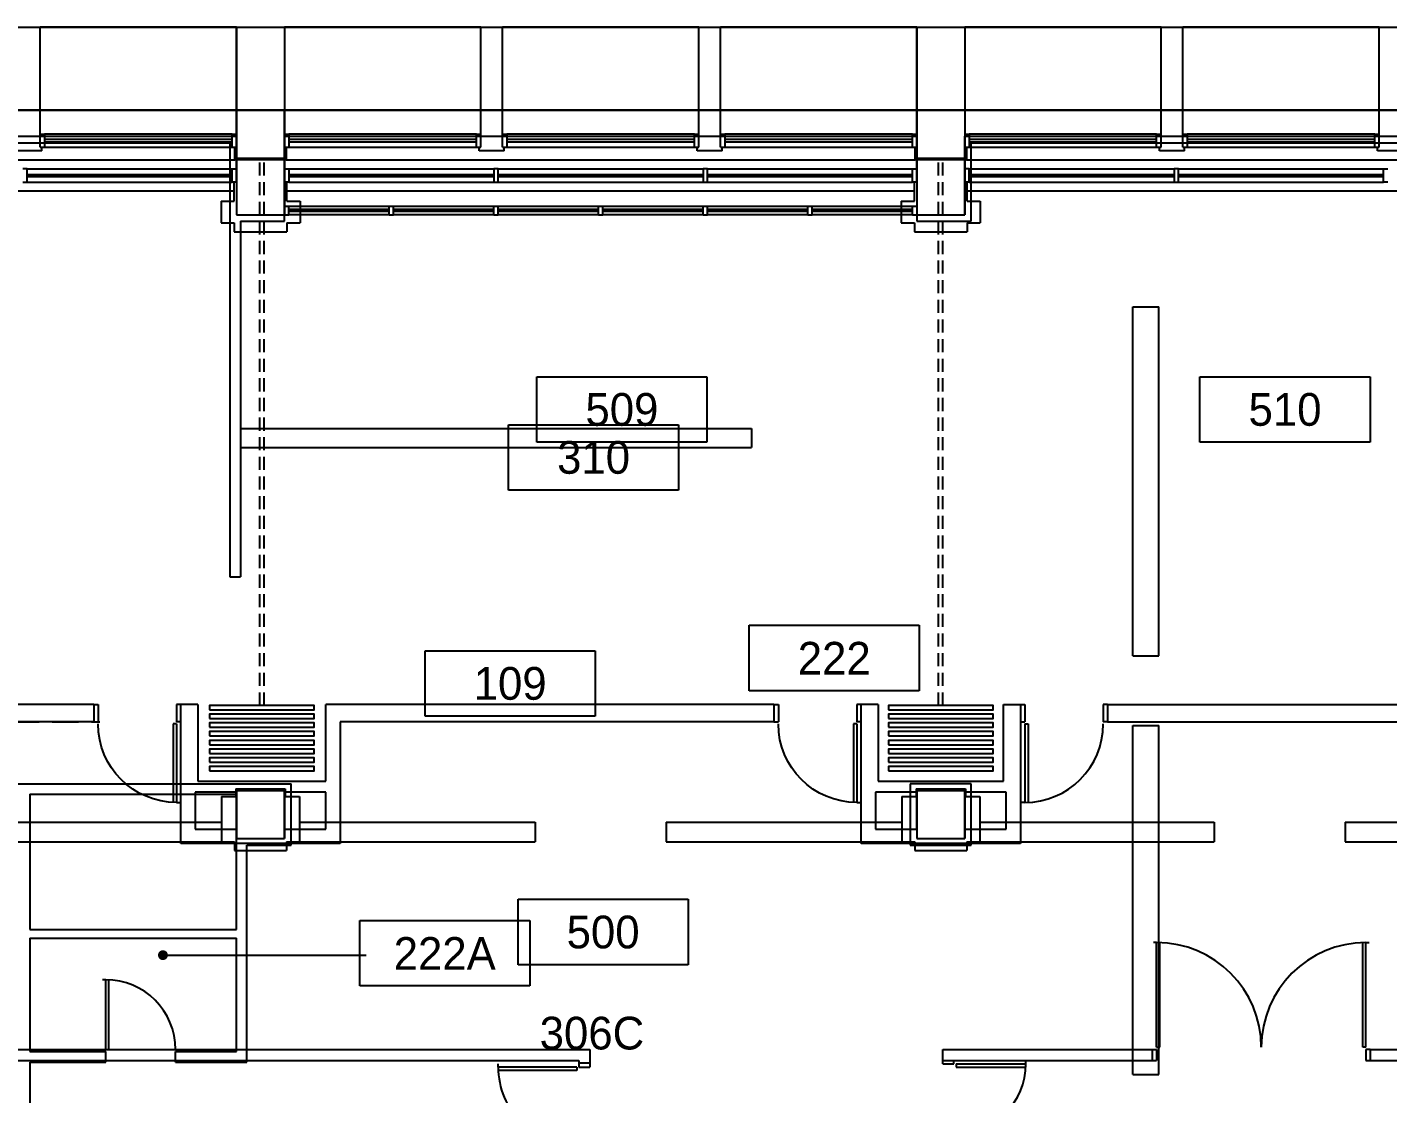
# Model space of a CAD drawing. Header units: inches. Extents: x -219 to 4035, y -10 to 4981.
# Drawn here: x 1685 to 2309, y 4491 to 4981 of the extents above; entities that cross this region are included whole.
import ezdxf
from ezdxf.enums import TextEntityAlignment as Align

# ---------------------------------------------------------------- set-up
doc = ezdxf.new("R2010")
doc.units = ezdxf.units.IN
doc.header["$LTSCALE"] = 48
doc.header["$MEASUREMENT"] = 0
doc.linetypes.add('HIDDEN', pattern=[0.375, 0.25, -0.125])
doc.linetypes.add('HIDDEN2', pattern=[0.1875, 0.125, -0.0625])
doc.layers.get('0').update_dxf_attribs({"color": 13, "linetype": 'CONTINUOUS'})
for name, color, linetype in [('F1-BLDG1', 7, 'CONTINUOUS'), ('F1-RMNOS', 3, 'CONTINUOUS'), ('F2-BLDG1', 7, 'CONTINUOUS'), ('F2-BLDG3', 161, 'CONTINUOUS'), ('F2-BLDG4', 2, 'CONTINUOUS'), ('F2-DOOR1', 3, 'CONTINUOUS'), ('F2-RMNOS', 3, 'CONTINUOUS'), ('F2-WINDOW1', 1, 'CONTINUOUS'), ('F2-WINDOW2', 4, 'CONTINUOUS'), ('F3-BLDG1', 7, 'CONTINUOUS'), ('F3-BLDG3', 161, 'CONTINUOUS'), ('F3-BLDG4', 2, 'CONTINUOUS'), ('F3-RMNOS', 3, 'CONTINUOUS'), ('F3-WINDOW1', 1, 'CONTINUOUS'), ('F3-WINDOW2', 4, 'CONTINUOUS'), ('F4-BLDG3', 161, 'CONTINUOUS'), ('F5-BLDG1', 7, 'CONTINUOUS'), ('F5-BLDG2', 2, 'HIDDEN'), ('F5-BLDG3', 161, 'CONTINUOUS'), ('F5-BLDG4', 2, 'CONTINUOUS'), ('F5-DOOR1', 3, 'CONTINUOUS'), ('F5-DOOR2', 61, 'HIDDEN2'), ('F5-DOORJMB', 32, 'CONTINUOUS'), ('F5-RMNOS', 3, 'CONTINUOUS'), ('F5-WINDOW1', 1, 'CONTINUOUS'), ('F5-WINDOW2', 4, 'CONTINUOUS'), ('F6-BLDG3', 161, 'CONTINUOUS')]:
    doc.layers.add(name, color=color, linetype=linetype)
for name, color, linetype, plot in [('F1-COLUMN1', 8, 'CONTINUOUS', False), ('F2-COLUMN1', 8, 'CONTINUOUS', False), ('F3-COLUMN1', 8, 'CONTINUOUS', False), ('F5-COLUMN1', 8, 'CONTINUOUS', False)]:
    doc.layers.add(name, color=color, linetype=linetype, plot=plot)
doc.styles.add('ORIG-RMNOS', font='noting.shx')
doc.styles.add('RMNOS', font='noting.shx')

# ---------------------------------------------------------------- blocks, each defined once
blk = doc.blocks.new('L-34C1')
for p, q in [((-11, 11), (11, 11)), ((-11, 11), (-11, -11)), ((11, 11), (11, -11)), ((-11, -11), (11, -11))]:
    blk.add_line(p, q)
blk = doc.blocks.new('L-34C2')
for p, q in [((-11, 11), (11, 11)), ((-11, 11), (-11, -37)), ((11, 11), (11, -37)), ((-11, -37), (11, -37))]:
    blk.add_line(p, q)
blk = doc.blocks.new('ADR-32L')
for p, q in [((0, 33), (-1.5, 33)), ((0, 1), (0, 33)), ((1.5, 1), (1.5, 32.96)), ((0, 1), (1.5, 1))]:
    blk.add_line(p, q)
blk.add_arc((0, 1), 32, 0, 90)
blk = doc.blocks.new('ADR-48DL')
for p, q in [((0, 49), (-1.5, 49)), ((0, 1), (0, 49)), ((1.5, 1), (1.5, 48.98)), ((94.5, 1), (94.5, 48.98)), ((96, 1), (96, 49)), ((96, 49), (97.5, 49)), ((0, 1), (1.5, 1)), ((96, 1), (94.5, 1))]:
    blk.add_line(p, q)
for centre, start, end in [((0, 1), 0, 90), ((96, 1), 90, 180)]:
    blk.add_arc(centre, 48, start, end)
blk = doc.blocks.new('ADR-36R')
for p, q in [((-1.5, 1), (-1.5, 36.97)), ((0, 1), (0, 37)), ((0, 37), (1.5, 37)), ((0, 1), (-1.5, 1))]:
    blk.add_line(p, q)
blk.add_arc((0, 1), 36, 90, 180)
blk = doc.blocks.new('L12C31')
for p, q in [((-49, 11), (11, 11)), ((-49, -11), (-49, 11)), ((11, -11), (11, 11)), ((-49, -11), (11, -11))]:
    blk.add_line(p, q)
blk = doc.blocks.new('rmnos')
at = {"color": 11}
for p, q in [((-0.40625, 0.15625), (0.40625, 0.15625)), ((-0.40625, -0.15625), (-0.40625, 0.15625)), ((0.40625, 0.15625), (0.40625, -0.15625)), ((0.40625, -0.15625), (-0.40625, -0.15625))]:
    blk.add_line(p, q, dxfattribs=at)
at = {"color": 9, "style": 'ORIG-RMNOS'}
blk.add_attdef('ROOM', text='', height=0.15625, dxfattribs=at).set_placement((0, 0), align=Align.MIDDLE)
blk = doc.blocks.new('RMNOS-1')
at = {"color": 9, "style": 'RMNOS'}
blk.add_attdef('ROOM', text='', height=0.1562, dxfattribs=at).set_placement((0, 0), align=Align.MIDDLE)

msp = doc.modelspace()

# ---------------------------------------------------------------- linework, layer by layer
at = {"layer": 'F1-BLDG1'}
for p, q in [((2739, 4942.5), (1157, 4942.5)), ((1491, 4930.5), (1781, 4930.5)), ((1781, 4930.5), (1781, 4894.5)), ((1803, 4894.5), (1803, 4930.5)), ((1803, 4930.5), (2093, 4930.5)), ((2093, 4930.5), (2093, 4894.5)), ((2115, 4894.5), (2115, 4930.5)), ((2115, 4930.5), (2405, 4930.5)), ((1781, 4894.5), (1803, 4894.5)), ((2093, 4894.5), (2115, 4894.5)), ((1781, 4630.5), (1781, 4608.5)), ((1803, 4630.5), (1781, 4630.5)), ((1803, 4608.5), (1803, 4630.5)), ((2093, 4630.5), (2093, 4608.5)), ((2115, 4630.5), (2093, 4630.5)), ((2115, 4608.5), (2115, 4630.5)), ((1781, 4608.5), (1803, 4608.5)), ((2093, 4608.5), (2115, 4608.5))]:
    msp.add_line(p, q, dxfattribs=at)
at = {"layer": 'F2-BLDG1'}
for p, q in [((1803, 4942.5), (1157, 4942.5)), ((1803, 4898.5), (1803, 4942.5)), ((2093, 4942.5), (2093, 4898.5)), ((2739, 4942.5), (2093, 4942.5)), ((1494, 4927.5), (1778, 4927.5)), ((1778, 4927.5), (1778, 4728.5)), ((2118, 4927.5), (2402, 4927.5)), ((2118, 4891.5), (2118, 4927.5)), ((1803, 4898.5), (1805, 4898.5)), ((1805, 4894.5), (1805, 4898.5)), ((2091, 4894.5), (2091, 4898.5)), ((2091, 4898.5), (2093, 4898.5)), ((1803, 4894.5), (1805, 4894.5)), ((1803, 4891.5), (1803, 4894.5)), ((2091, 4894.5), (2093, 4894.5)), ((2093, 4894.5), (2093, 4891.5)), ((1782.75, 4891.5), (1782.75, 4728.5)), ((1782.75, 4891.5), (1803, 4891.5)), ((2093, 4891.5), (2118, 4891.5)), ((1778, 4728.5), (1782.75, 4728.5)), ((1294.75, 4633.5), (1806, 4633.5)), ((1806, 4605.5), (1806, 4633.5)), ((2118, 4633.5), (2090, 4633.5)), ((2090, 4633.5), (2090, 4605.5)), ((2118, 4605.5), (2118, 4633.5)), ((1785.75, 4506), (1785.75, 4605.5)), ((1785.75, 4605.5), (1806, 4605.5)), ((2090, 4605.5), (2118, 4605.5)), ((1686.25, 4562.75), (1686.25, 4510.75)), ((1686.25, 4562.75), (1781, 4562.75)), ((1781, 4510.75), (1781, 4562.75)), ((1686.25, 4510.75), (1721, 4510.75)), ((1686.25, 4506), (1686.25, 4166)), ((1686.25, 4506), (1721, 4506)), ((1721, 4506), (1721, 4510.75)), ((1753, 4510.75), (1781, 4510.75)), ((1753, 4506), (1753, 4510.75)), ((1753, 4506), (1785.75, 4506))]:
    msp.add_line(p, q, dxfattribs=at)
at = {"layer": 'F2-BLDG3'}
for p, q in [((1686.25, 4628.75), (1781, 4628.75)), ((1686.25, 4628.75), (1686.25, 4566.75)), ((1781, 4566.75), (1781, 4628.75)), ((1686.25, 4566.75), (1781, 4566.75))]:
    msp.add_line(p, q, dxfattribs=at)
at = {"layer": 'F2-BLDG4'}
for p, q in [((2192, 4692.25), (2192, 4852.25)), ((2192, 4852.25), (2204, 4852.25)), ((2204, 4692.25), (2204, 4852.25)), ((1782.75, 4796.5), (2017.25, 4796.5)), ((2017.25, 4796.5), (2017.25, 4787.75)), ((1782.75, 4787.75), (2017.25, 4787.75)), ((2192, 4692.25), (2204, 4692.25)), ((2192, 4500.25), (2192, 4660.25)), ((2192, 4660.25), (2204, 4660.25)), ((2204, 4500.25), (2204, 4660.25)), ((2192, 4500.25), (2204, 4500.25))]:
    msp.add_line(p, q, dxfattribs=at)
at = {"layer": 'F2-RMNOS', "color": 4}
for p, q in [((1745, 4555), (1757, 4555)), ((1757, 4555), (1825.5, 4555)), ((1825.5, 4555), (1840.5, 4555))]:
    msp.add_line(p, q, dxfattribs=at)
at = {"layer": 'F2-RMNOS', "color": 4, "const_width": 2.25}
msp.add_lwpolyline([(1748.38, 4555, 1), (1746.13, 4555, 1)], format="xyb", close=True, dxfattribs=at)
at = {"layer": 'F2-WINDOW1'}
for p, q in [((1805, 4898.5), (1851, 4898.5)), ((1853, 4898.5), (1899, 4898.5)), ((1901, 4898.5), (1947, 4898.5)), ((1949, 4898.5), (1995, 4898.5)), ((1997, 4898.5), (2043, 4898.5)), ((2045, 4898.5), (2091, 4898.5)), ((1805, 4897), (1851, 4897)), ((1851, 4896), (1805, 4896)), ((1851, 4894.5), (1805, 4894.5)), ((1853, 4897), (1899, 4897)), ((1899, 4896), (1853, 4896)), ((1899, 4894.5), (1853, 4894.5)), ((1901, 4897), (1947, 4897)), ((1947, 4896), (1901, 4896)), ((1947, 4894.5), (1901, 4894.5)), ((1949, 4897), (1995, 4897)), ((1995, 4896), (1949, 4896)), ((1995, 4894.5), (1949, 4894.5)), ((1997, 4897), (2043, 4897)), ((2043, 4896), (1997, 4896)), ((2043, 4894.5), (1997, 4894.5)), ((2045, 4897), (2091, 4897)), ((2091, 4896), (2045, 4896)), ((2091, 4894.5), (2045, 4894.5))]:
    msp.add_line(p, q, dxfattribs=at)
at = {"layer": 'F2-WINDOW2'}
for p, q in [((1851, 4898.5), (1853, 4898.5)), ((1851, 4894.5), (1851, 4898.5)), ((1853, 4894.5), (1853, 4898.5)), ((1899, 4894.5), (1899, 4898.5)), ((1899, 4898.5), (1901, 4898.5)), ((1901, 4894.5), (1901, 4898.5)), ((1947, 4894.5), (1947, 4898.5)), ((1947, 4898.5), (1949, 4898.5)), ((1949, 4894.5), (1949, 4898.5)), ((1995, 4894.5), (1995, 4898.5)), ((1995, 4898.5), (1997, 4898.5)), ((1997, 4894.5), (1997, 4898.5)), ((2043, 4894.5), (2043, 4898.5)), ((2043, 4898.5), (2045, 4898.5)), ((2045, 4894.5), (2045, 4898.5)), ((1851, 4894.5), (1853, 4894.5)), ((1899, 4894.5), (1901, 4894.5)), ((1947, 4894.5), (1949, 4894.5)), ((1995, 4894.5), (1997, 4894.5)), ((2043, 4894.5), (2045, 4894.5))]:
    msp.add_line(p, q, dxfattribs=at)
at = {"layer": 'F3-BLDG1'}
for p, q in [((1781, 4942.5), (1803, 4942.5)), ((1781, 4909.5), (1781, 4942.5)), ((1803, 4942.5), (1803, 4909.5)), ((2093, 4942.5), (2115, 4942.5)), ((2093, 4909.5), (2093, 4942.5)), ((2115, 4942.5), (2115, 4909.5)), ((1781, 4909.5), (1779.88, 4909.5)), ((1779.88, 4900.75), (1779.88, 4909.5)), ((1804.13, 4909.5), (1803, 4909.5)), ((1804.13, 4900.75), (1804.13, 4909.5)), ((2093, 4909.5), (2091.88, 4909.5)), ((2091.88, 4900.75), (2091.88, 4909.5)), ((2116.13, 4909.5), (2115, 4909.5)), ((2116.13, 4900.75), (2116.13, 4909.5)), ((1773.88, 4900.75), (1779.88, 4900.75)), ((1773.88, 4900.75), (1773.88, 4890.75)), ((1804.13, 4900.75), (1810.13, 4900.75)), ((1810.13, 4900.75), (1810.13, 4890.75)), ((2085.88, 4900.75), (2085.88, 4890.75)), ((2085.88, 4900.75), (2091.88, 4900.75)), ((2116.13, 4900.75), (2122.13, 4900.75)), ((2122.13, 4900.75), (2122.13, 4890.75)), ((1773.88, 4890.75), (1779.88, 4890.75)), ((1779.88, 4890.75), (1779.88, 4886.75)), ((1779.88, 4886.75), (1804.13, 4886.75)), ((1804.13, 4890.75), (1804.13, 4886.75)), ((1804.13, 4890.75), (1810.13, 4890.75)), ((2085.88, 4890.75), (2091.88, 4890.75)), ((2091.88, 4890.75), (2091.88, 4886.75)), ((2091.88, 4886.75), (2116.13, 4886.75)), ((2116.13, 4890.75), (2116.13, 4886.75)), ((2116.13, 4890.75), (2122.13, 4890.75)), ((1780.63, 4631.25), (1803.38, 4631.25)), ((1780.63, 4631.25), (1780.63, 4627.75)), ((1803.38, 4631.25), (1803.38, 4627.75)), ((2092.63, 4631.25), (2115.38, 4631.25)), ((2092.63, 4631.25), (2092.63, 4627.75)), ((2115.38, 4631.25), (2115.38, 4627.75)), ((1774.13, 4627.75), (1780.63, 4627.75)), ((1774.13, 4627.75), (1774.13, 4607)), ((1803.38, 4627.75), (1809.88, 4627.75)), ((1809.88, 4627.75), (1809.88, 4607)), ((2086.13, 4627.75), (2092.63, 4627.75)), ((2086.13, 4627.75), (2086.13, 4607)), ((2115.38, 4627.75), (2121.88, 4627.75)), ((2121.88, 4627.75), (2121.88, 4607)), ((1774.13, 4607), (1780.13, 4607)), ((1780.13, 4607), (1780.13, 4603)), ((1803.88, 4607), (1803.88, 4603)), ((1803.88, 4607), (1809.88, 4607)), ((2086.13, 4607), (2092.13, 4607)), ((2092.13, 4607), (2092.13, 4603)), ((2115.88, 4607), (2121.88, 4607)), ((2115.88, 4607), (2115.88, 4603)), ((1780.13, 4603), (1803.88, 4603)), ((2092.13, 4603), (2115.88, 4603))]:
    msp.add_line(p, q, dxfattribs=at)
at = {"layer": 'F3-BLDG3'}
for p, q in [((1666.56, 4616), (1774.13, 4616)), ((1809.88, 4616), (1918, 4616)), ((1918, 4616), (1918, 4607)), ((1978, 4616), (1978, 4607)), ((1978, 4616), (2086.13, 4616)), ((2121.88, 4616), (2229.44, 4616)), ((2229.44, 4616), (2229.44, 4607)), ((2289.44, 4616), (2289.44, 4607)), ((2289.44, 4616), (2397, 4616)), ((1666.56, 4607), (1774.13, 4607)), ((1809.88, 4607), (1918, 4607)), ((1978, 4607), (2086.13, 4607)), ((2121.88, 4607), (2229.44, 4607)), ((2289.44, 4607), (2397, 4607))]:
    msp.add_line(p, q, dxfattribs=at)
at = {"layer": 'F3-BLDG4'}
for p, q in [((1491, 4942.5), (1781, 4942.5)), ((1803, 4942.5), (2093, 4942.5)), ((2115, 4942.5), (2405, 4942.5)), ((1492.88, 4905.5), (1779.88, 4905.5)), ((1804.13, 4905.5), (2091.88, 4905.5)), ((2116.13, 4905.5), (2403.12, 4905.5))]:
    msp.add_line(p, q, dxfattribs=at)
at = {"layer": 'F3-WINDOW1'}
for p, q in [((1685.01, 4915.5), (1779.01, 4915.5)), ((1685.01, 4913), (1779.01, 4913)), ((1685.01, 4912), (1779.01, 4912)), ((1804.99, 4915.5), (1898.99, 4915.5)), ((1804.99, 4913), (1898.99, 4913)), ((1804.99, 4912), (1898.99, 4912)), ((1900.99, 4915.5), (1994.99, 4915.5)), ((1900.99, 4913), (1994.99, 4913)), ((1900.99, 4912), (1994.99, 4912)), ((1996.99, 4915.5), (2090.99, 4915.5)), ((1996.99, 4913), (2090.99, 4913)), ((1996.99, 4912), (2090.99, 4912)), ((2117.01, 4915.5), (2211.01, 4915.5)), ((2117.01, 4913), (2211.01, 4913)), ((2117.01, 4912), (2211.01, 4912)), ((2213.01, 4915.5), (2307.01, 4915.5)), ((2213.01, 4913), (2307.01, 4913)), ((2213.01, 4912), (2307.01, 4912)), ((1685.01, 4909.5), (1779.01, 4909.5)), ((1804.99, 4909.5), (1898.99, 4909.5)), ((1900.99, 4909.5), (1994.99, 4909.5)), ((1996.99, 4909.5), (2090.99, 4909.5)), ((2117.01, 4909.5), (2211.01, 4909.5)), ((2213.01, 4909.5), (2307.01, 4909.5))]:
    msp.add_line(p, q, dxfattribs=at)
at = {"layer": 'F3-WINDOW2'}
for p, q in [((1685.01, 4915.5), (1683.01, 4915.5)), ((1685.01, 4909.5), (1685.01, 4915.5)), ((1779.01, 4909.5), (1779.01, 4915.5)), ((1779.01, 4915.5), (1781, 4915.5)), ((1803, 4915.5), (1804.99, 4915.5)), ((1804.99, 4915.5), (1804.99, 4909.5)), ((1900.99, 4915.5), (1898.99, 4915.5)), ((1898.99, 4915.5), (1898.99, 4909.5)), ((1900.99, 4909.5), (1900.99, 4915.5)), ((1996.99, 4915.5), (1994.99, 4915.5)), ((1994.99, 4915.5), (1994.99, 4909.5)), ((1996.99, 4909.5), (1996.99, 4915.5)), ((2090.99, 4909.5), (2090.99, 4915.5)), ((2090.99, 4915.5), (2093, 4915.5)), ((2117.01, 4915.5), (2115, 4915.5)), ((2117.01, 4909.5), (2117.01, 4915.5)), ((2213.01, 4915.5), (2211.01, 4915.5)), ((2211.01, 4915.5), (2211.01, 4909.5)), ((2213.01, 4909.5), (2213.01, 4915.5)), ((2307.01, 4909.5), (2307.01, 4915.5)), ((2307.01, 4915.5), (2309.01, 4915.5)), ((1683.01, 4909.5), (1685.01, 4909.5)), ((1779.88, 4909.5), (1779.01, 4909.5)), ((1804.99, 4909.5), (1804.13, 4909.5)), ((1898.99, 4909.5), (1900.99, 4909.5)), ((1994.99, 4909.5), (1996.99, 4909.5)), ((2091.88, 4909.5), (2091.01, 4909.5)), ((2116.99, 4909.5), (2116.13, 4909.5)), ((2211.01, 4909.5), (2213.01, 4909.5)), ((2309.01, 4909.5), (2307.01, 4909.5))]:
    msp.add_line(p, q, dxfattribs=at)
at = {"layer": 'F4-BLDG3'}
msp.add_lwpolyline([(1162.66, 4692.72), (1157, 4698.37), (1157, 4980.5), (2739, 4980.5), (2739, 4698.37), (2733.34, 4692.72)], dxfattribs=at)
at = {"layer": 'F5-BLDG1'}
for p, q in [((1681, 4980.5), (1691, 4980.5)), ((1691, 4925.5), (1691, 4980.5)), ((1781, 4925.5), (1781, 4980.5)), ((1781, 4980.5), (1803, 4980.5)), ((1803, 4980.5), (1803, 4925.5)), ((1893, 4925.5), (1893, 4980.5)), ((1893, 4980.5), (1903, 4980.5)), ((1903, 4925.5), (1903, 4980.5)), ((1993, 4980.5), (2003, 4980.5)), ((1993, 4925.5), (1993, 4980.5)), ((2003, 4925.5), (2003, 4980.5)), ((2093, 4980.5), (2115, 4980.5)), ((2093, 4925.5), (2093, 4980.5)), ((2115, 4980.5), (2115, 4925.5)), ((2205, 4980.5), (2215, 4980.5)), ((2205, 4925.5), (2205, 4980.5)), ((2215, 4925.5), (2215, 4980.5)), ((2305, 4925.5), (2305, 4980.5)), ((2305, 4980.5), (2315, 4980.5)), ((1691.75, 4923.75), (1680.25, 4923.75)), ((1691, 4925.5), (1691.75, 4925.5)), ((1691.75, 4923.75), (1691.75, 4925.5)), ((1780.25, 4919.75), (1780.25, 4925.5)), ((1780.25, 4925.5), (1781, 4925.5)), ((1803, 4925.5), (1803.75, 4925.5)), ((1803.75, 4925.5), (1803.75, 4919.75)), ((1892.25, 4923.75), (1892.25, 4925.5)), ((1892.25, 4925.5), (1893, 4925.5)), ((1903.75, 4923.75), (1892.25, 4923.75)), ((1903, 4925.5), (1903.75, 4925.5)), ((1903.75, 4923.75), (1903.75, 4925.5)), ((1992.25, 4923.75), (1992.25, 4925.5)), ((1992.25, 4925.5), (1993, 4925.5)), ((2003.75, 4923.75), (1992.25, 4923.75)), ((2003, 4925.5), (2003.75, 4925.5)), ((2003.75, 4923.75), (2003.75, 4925.5)), ((2092.25, 4919.75), (2092.25, 4925.5)), ((2092.25, 4925.5), (2093, 4925.5)), ((2115, 4925.5), (2115.75, 4925.5)), ((2115.75, 4925.5), (2115.75, 4919.75)), ((2204.25, 4923.75), (2204.25, 4925.5)), ((2204.25, 4925.5), (2205, 4925.5)), ((2215.75, 4923.75), (2204.25, 4923.75)), ((2215, 4925.5), (2215.75, 4925.5)), ((2215.75, 4923.75), (2215.75, 4925.5)), ((2304.25, 4923.75), (2304.25, 4925.5)), ((2304.25, 4925.5), (2305, 4925.5)), ((2315.75, 4923.75), (2304.25, 4923.75)), ((1803.75, 4919.75), (1780.25, 4919.75)), ((2115.75, 4919.75), (2092.25, 4919.75)), ((1715.5, 4670), (1508.75, 4670)), ((1715.5, 4670), (1715.5, 4662)), ((1755.5, 4606.25), (1755.5, 4670)), ((1763.25, 4670), (1755.5, 4670)), ((1763.25, 4670), (1763.25, 4634.75)), ((1822, 4634.75), (1822, 4670)), ((2027.5, 4670), (1822, 4670)), ((2027.5, 4670), (2027.5, 4662)), ((2067.5, 4606.25), (2067.5, 4670)), ((2075.25, 4670), (2067.5, 4670)), ((2075.25, 4670), (2075.25, 4634.75)), ((2132.75, 4634.75), (2132.75, 4670)), ((2132.75, 4670), (2140.5, 4670)), ((2140.5, 4670), (2140.5, 4606.25)), ((2180.5, 4670), (2180.5, 4662)), ((2180.5, 4670), (2387.25, 4670)), ((1715.5, 4662), (1516.5, 4662)), ((1828.5, 4662), (1828.5, 4606.25)), ((2027.5, 4662), (1828.5, 4662)), ((2180.5, 4662), (2379.5, 4662)), ((1763.25, 4634.75), (1822, 4634.75)), ((2075.25, 4634.75), (2132.75, 4634.75)), ((1828.5, 4606.25), (1755.5, 4606.25)), ((2140.5, 4606.25), (2067.5, 4606.25)), ((1344.75, 4511.75), (1943, 4511.75)), ((1943, 4511.75), (1943, 4505.62)), ((2105, 4506.75), (2105, 4511.75)), ((2105, 4511.75), (2201, 4511.75)), ((2201, 4511.75), (2201, 4506.75)), ((2301, 4511.75), (2346, 4511.75)), ((2301, 4511.75), (2301, 4506.75)), ((1346.82, 4506.75), (1938, 4506.75)), ((1938, 4506.75), (1938, 4505.62)), ((1938, 4505.62), (1943, 4505.62)), ((2105, 4506.75), (2201, 4506.75)), ((2301, 4506.75), (2341, 4506.75))]:
    msp.add_line(p, q, dxfattribs=at)
at = {"layer": 'F5-BLDG2'}
msp.add_line((1516.5, 4662), (1718.38, 4662), dxfattribs=at)
at = {"layer": 'F5-BLDG3'}
for p, q in [((1781, 4629.75), (1762, 4629.75)), ((1762, 4629.75), (1762, 4612.75)), ((1781, 4612.75), (1781, 4629.75)), ((1803, 4629.75), (1803, 4612.75)), ((1822, 4629.75), (1803, 4629.75)), ((1822, 4612.75), (1822, 4629.75)), ((2074, 4629.75), (2074, 4612.75)), ((2093, 4629.75), (2074, 4629.75)), ((2093, 4612.75), (2093, 4629.75)), ((2115, 4629.75), (2115, 4612.75)), ((2134, 4629.75), (2115, 4629.75)), ((2134, 4612.75), (2134, 4629.75)), ((1762, 4612.75), (1781, 4612.75)), ((1803, 4612.75), (1822, 4612.75)), ((2074, 4612.75), (2093, 4612.75)), ((2115, 4612.75), (2134, 4612.75))]:
    msp.add_line(p, q, dxfattribs=at)
at = {"layer": 'F5-BLDG4'}
for p, q in [((1781, 4980.5), (1691, 4980.5)), ((1893, 4980.5), (1803, 4980.5)), ((1993, 4980.5), (1903, 4980.5)), ((2093, 4980.5), (2003, 4980.5)), ((2205, 4980.5), (2115, 4980.5)), ((2305, 4980.5), (2215, 4980.5)), ((1491.75, 4919.75), (1780.25, 4919.75)), ((1803.75, 4919.75), (2092.25, 4919.75)), ((2115.75, 4919.75), (2404.25, 4919.75))]:
    msp.add_line(p, q, dxfattribs=at)
at = {"layer": 'F5-DOOR1'}
for points in [[(1768.63, 4667.5), (1816.63, 4667.5), (1816.63, 4669.5), (1768.63, 4669.5)], [(2080, 4667.5), (2128, 4667.5), (2128, 4669.5), (2080, 4669.5)], [(1768.63, 4663.5), (1816.63, 4663.5), (1816.63, 4665.5), (1768.63, 4665.5)], [(1768.63, 4659.5), (1816.63, 4659.5), (1816.63, 4661.5), (1768.63, 4661.5)], [(2080, 4663.5), (2128, 4663.5), (2128, 4665.5), (2080, 4665.5)], [(2080, 4659.5), (2128, 4659.5), (2128, 4661.5), (2080, 4661.5)], [(1768.63, 4655.5), (1816.63, 4655.5), (1816.63, 4657.5), (1768.63, 4657.5)], [(2080, 4655.5), (2128, 4655.5), (2128, 4657.5), (2080, 4657.5)], [(1768.63, 4651.5), (1816.63, 4651.5), (1816.63, 4653.5), (1768.63, 4653.5)], [(1768.63, 4647.5), (1816.63, 4647.5), (1816.63, 4649.5), (1768.63, 4649.5)], [(2080, 4651.5), (2128, 4651.5), (2128, 4653.5), (2080, 4653.5)], [(2080, 4647.5), (2128, 4647.5), (2128, 4649.5), (2080, 4649.5)], [(1768.63, 4643.5), (1816.63, 4643.5), (1816.63, 4645.5), (1768.63, 4645.5)], [(2080, 4643.5), (2128, 4643.5), (2128, 4645.5), (2080, 4645.5)], [(1768.63, 4639.5), (1816.63, 4639.5), (1816.63, 4641.5), (1768.63, 4641.5)], [(2080, 4639.5), (2128, 4639.5), (2128, 4641.5), (2080, 4641.5)]]:
    msp.add_lwpolyline(points, close=True, dxfattribs=at)
at = {"layer": 'F5-DOOR2'}
for p, q in [((1791.63, 4669.5), (1791.63, 4919.75)), ((1793.63, 4669.5), (1793.63, 4919.75)), ((2103, 4669.5), (2103, 4919.75)), ((2105, 4669.5), (2105, 4919.75))]:
    msp.add_line(p, q, dxfattribs=at)
at = {"layer": 'F5-DOORJMB'}
for p, q in [((1715.5, 4670), (1717.5, 4670)), ((1717.5, 4670), (1717.5, 4662)), ((1753.5, 4670), (1753.5, 4662)), ((1755.5, 4670), (1753.5, 4670)), ((2027.5, 4670), (2029.5, 4670)), ((2029.5, 4670), (2029.5, 4662)), ((2065.5, 4670), (2065.5, 4662)), ((2067.5, 4670), (2065.5, 4670)), ((2140.5, 4670), (2142.5, 4670)), ((2142.5, 4670), (2142.5, 4662)), ((2178.5, 4670), (2178.5, 4662)), ((2180.5, 4670), (2178.5, 4670)), ((1715.5, 4662), (1717.5, 4662)), ((1755.5, 4662), (1753.5, 4662)), ((2027.5, 4662), (2029.5, 4662)), ((2067.5, 4662), (2065.5, 4662)), ((2140.5, 4662), (2142.5, 4662)), ((2180.5, 4662), (2178.5, 4662)), ((2201, 4511.75), (2203, 4511.75)), ((2203, 4511.75), (2203, 4506.75)), ((2299, 4511.75), (2299, 4506.75)), ((2301, 4511.75), (2299, 4511.75)), ((1938, 4505.62), (1938, 4503.62)), ((1943, 4505.62), (1943, 4503.62)), ((2105, 4505.19), (2105, 4506.75)), ((2110, 4505.19), (2110, 4506.75)), ((2201, 4506.75), (2203, 4506.75)), ((2299, 4506.75), (2301, 4506.75)), ((1938, 4503.62), (1943, 4503.62)), ((2105, 4505.19), (2110, 4505.19))]:
    msp.add_line(p, q, dxfattribs=at)
at = {"layer": 'F5-WINDOW1'}
for p, q in [((1779, 4931.5), (1693, 4931.5)), ((1891, 4931.5), (1805, 4931.5)), ((1991, 4931.5), (1905, 4931.5)), ((2091, 4931.5), (2005, 4931.5)), ((2203, 4931.5), (2117, 4931.5)), ((2303, 4931.5), (2217, 4931.5)), ((1779, 4929), (1693, 4929)), ((1693, 4928), (1779, 4928)), ((1693, 4925.5), (1779, 4925.5)), ((1891, 4929), (1805, 4929)), ((1805, 4928), (1891, 4928)), ((1805, 4925.5), (1891, 4925.5)), ((1991, 4929), (1905, 4929)), ((1905, 4928), (1991, 4928)), ((1905, 4925.5), (1991, 4925.5)), ((2091, 4929), (2005, 4929)), ((2005, 4928), (2091, 4928)), ((2005, 4925.5), (2091, 4925.5)), ((2203, 4929), (2117, 4929)), ((2117, 4928), (2203, 4928)), ((2117, 4925.5), (2203, 4925.5)), ((2303, 4929), (2217, 4929)), ((2217, 4928), (2303, 4928)), ((2217, 4925.5), (2303, 4925.5))]:
    msp.add_line(p, q, dxfattribs=at)
at = {"layer": 'F5-WINDOW2'}
for p, q in [((1691, 4931.5), (1693, 4931.5)), ((1693, 4931.5), (1693, 4925.5)), ((1779, 4931.5), (1781, 4931.5)), ((1779, 4925.5), (1779, 4931.5)), ((1803, 4931.5), (1805, 4931.5)), ((1805, 4931.5), (1805, 4925.5)), ((1891, 4931.5), (1893, 4931.5)), ((1891, 4925.5), (1891, 4931.5)), ((1903, 4931.5), (1905, 4931.5)), ((1905, 4931.5), (1905, 4925.5)), ((1991, 4925.5), (1991, 4931.5)), ((1991, 4931.5), (1993, 4931.5)), ((2003, 4931.5), (2005, 4931.5)), ((2005, 4931.5), (2005, 4925.5)), ((2091, 4925.5), (2091, 4931.5)), ((2091, 4931.5), (2093, 4931.5)), ((2115, 4931.5), (2117, 4931.5)), ((2117, 4931.5), (2117, 4925.5)), ((2203, 4925.5), (2203, 4931.5)), ((2203, 4931.5), (2205, 4931.5)), ((2215, 4931.5), (2217, 4931.5)), ((2217, 4931.5), (2217, 4925.5)), ((2303, 4931.5), (2305, 4931.5)), ((2303, 4925.5), (2303, 4931.5)), ((1691.75, 4925.5), (1693, 4925.5)), ((1779, 4925.5), (1780.25, 4925.5)), ((1803.75, 4925.5), (1805, 4925.5)), ((1891, 4925.5), (1892.25, 4925.5)), ((1903.75, 4925.5), (1905, 4925.5)), ((1991, 4925.5), (1992.25, 4925.5)), ((2003.75, 4925.5), (2005, 4925.5)), ((2091, 4925.5), (2092.25, 4925.5)), ((2115.75, 4925.5), (2117, 4925.5)), ((2203, 4925.5), (2204.25, 4925.5)), ((2215.75, 4925.5), (2217, 4925.5)), ((2303, 4925.5), (2304.25, 4925.5))]:
    msp.add_line(p, q, dxfattribs=at)
at = {"layer": 'F6-BLDG3'}
msp.add_line((1157, 4980.5), (2739, 4980.5), dxfattribs=at)

# ---------------------------------------------------------------- block references
at = {"layer": 'F1-COLUMN1'}
for name, p in [('L-34C2', (1792, 4931.5)), ('L-34C2', (2104, 4931.5)), ('L-34C1', (1792, 4619.5)), ('L-34C1', (2104, 4619.5))]:
    msp.add_blockref(name, p, dxfattribs=at)
at = {"layer": 'F1-RMNOS'}
ref = msp.add_blockref('rmnos', (1906.5, 4679.62), dxfattribs=dict(at, xscale=96, yscale=96, zscale=96))
ref.add_attrib('ROOM', '109', dxfattribs={"layer": '0', "color": 9, "height": 15, "style": 'ORIG-RMNOS'}).set_placement((1906.5, 4679.62), align=Align.MIDDLE)
at = {"layer": 'F2-COLUMN1'}
for name, p in [('L-34C2', (1792, 4931.5)), ('L-34C2', (2104, 4931.5)), ('L-34C1', (1792, 4619.5)), ('L-34C1', (2104, 4619.5))]:
    msp.add_blockref(name, p, dxfattribs=at)
at = {"layer": 'F2-DOOR1'}
msp.add_blockref('ADR-32L', (1721, 4510.75), dxfattribs=at)
at = {"layer": 'F2-RMNOS'}
ref = msp.add_blockref('rmnos', (2055.13, 4691.25), dxfattribs=dict(at, xscale=96, yscale=96, zscale=96))
ref.add_attrib('ROOM', '222', dxfattribs={"layer": '0', "color": 9, "height": 15, "style": 'ORIG-RMNOS'}).set_placement((2055.13, 4691.25), align=Align.MIDDLE)
ref = msp.add_blockref('rmnos', (1876.5, 4555.88), dxfattribs=dict(at, xscale=96, yscale=96, zscale=96))
ref.add_attrib('ROOM', '222A', dxfattribs={"layer": '0', "color": 9, "height": 15, "style": 'ORIG-RMNOS'}).set_placement((1876.5, 4555.88), align=Align.MIDDLE)
at = {"layer": 'F3-COLUMN1'}
for name, p in [('L-34C2', (1792, 4931.5)), ('L-34C2', (2104, 4931.5)), ('L-34C1', (1792, 4619.5)), ('L-34C1', (2104, 4619.5))]:
    msp.add_blockref(name, p, dxfattribs=at)
at = {"layer": 'F3-RMNOS'}
ref = msp.add_blockref('rmnos', (1944.75, 4783.25), dxfattribs=dict(at, xscale=96, yscale=96, zscale=96))
ref.add_attrib('ROOM', '310', dxfattribs={"layer": '0', "color": 9, "height": 15, "style": 'ORIG-RMNOS'}).set_placement((1944.75, 4783.25), align=Align.MIDDLE)
ref = msp.add_blockref('RMNOS-1', (1944, 4519.25), dxfattribs=dict(at, xscale=96, yscale=96, zscale=96))
ref.add_attrib('ROOM', '306C', dxfattribs={"layer": '0', "color": 9, "height": 15, "style": 'RMNOS'}).set_placement((1944, 4519.25), align=Align.MIDDLE)
at = {"layer": 'F5-COLUMN1', "rotation": 270}
for p in [(1792, 4931.5), (2104, 4931.5)]:
    msp.add_blockref('L12C31', p, dxfattribs=at)
at = {"layer": 'F5-COLUMN1'}
for p in [(1792, 4619.5), (2104, 4619.5)]:
    msp.add_blockref('L-34C1', p, dxfattribs=at)
at = {"layer": 'F5-DOOR1', "xscale": -1, "rotation": 180}
for p in [(1753.5, 4662), (2065.5, 4662)]:
    msp.add_blockref('ADR-36R', p, dxfattribs=at)
at = {"layer": 'F5-DOOR1'}
for name, p, rotation in [('ADR-36R', (2142.5, 4662), 180), ('ADR-32L', (2110, 4505.19), 270), ('ADR-36R', (1938, 4503.62), 89.99999999999999)]:
    msp.add_blockref(name, p, dxfattribs=dict(at, rotation=rotation))
msp.add_blockref('ADR-48DL', (2203, 4511.75), dxfattribs=at)
at = {"layer": 'F5-RMNOS'}
ref = msp.add_blockref('rmnos', (1957.75, 4805.25), dxfattribs=dict(at, xscale=96, yscale=96, zscale=96))
ref.add_attrib('ROOM', '509', dxfattribs={"layer": '0', "color": 9, "height": 15, "style": 'ORIG-RMNOS'}).set_placement((1957.75, 4805.25), align=Align.MIDDLE)
ref = msp.add_blockref('rmnos', (2261.88, 4805.25), dxfattribs=dict(at, xscale=96, yscale=96, zscale=96))
ref.add_attrib('ROOM', '510', dxfattribs={"layer": '0', "color": 9, "height": 15, "style": 'ORIG-RMNOS'}).set_placement((2261.88, 4805.25), align=Align.MIDDLE)
ref = msp.add_blockref('rmnos', (1949.13, 4565.62), dxfattribs=dict(at, xscale=96, yscale=96, zscale=96))
ref.add_attrib('ROOM', '500', dxfattribs={"layer": '0', "color": 9, "height": 15, "style": 'ORIG-RMNOS'}).set_placement((1949.13, 4565.62), align=Align.MIDDLE)

doc.saveas('drawing.dxf')
